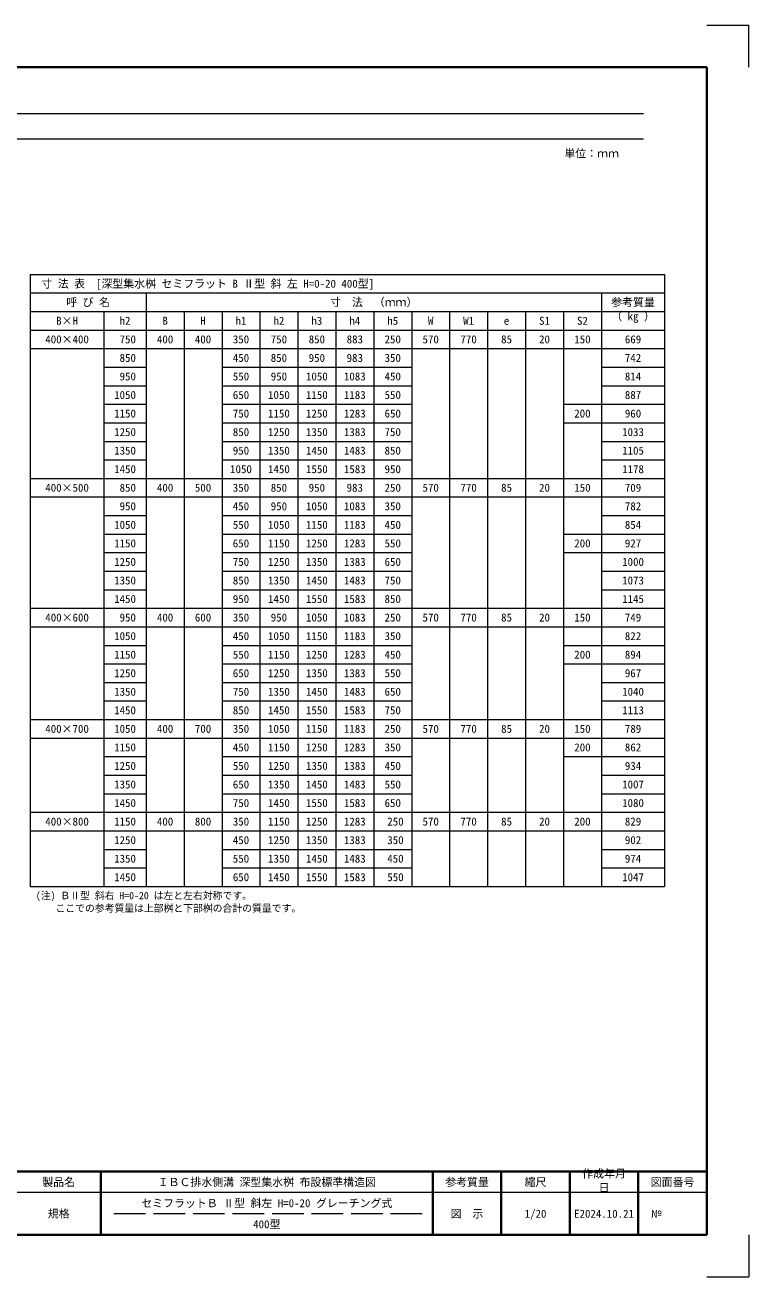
# Model space of a CAD drawing. Units: millimetres at full size; details may follow other scales. Extents: x 0 to 26200, y 7460 to 13400.
# Drawn here: x 22766 to 26200, y 7460 to 13400 of the extents above; entities that cross this region are included whole.
import ezdxf
from ezdxf.enums import TextEntityAlignment as Align

# ---------------------------------------------------------------- set-up
doc = ezdxf.new("R2010")
doc.units = ezdxf.units.MM
doc.header["$LTSCALE"] = 25
doc.linetypes.add('DASHED', pattern=[7.5, 6, -1.5])
for name, color, linetype, lineweight in [('Defpoints_3', 8, 'Continuous', 0), ('図枠', 7, 'Continuous', 5), ('寸法・材料表', 7, 'Continuous', 13)]:
    doc.layers.add(name, color=color, linetype=linetype, lineweight=lineweight)
doc.styles.add('ＭＳ ゴシック', font='')
doc.styles.get('ＭＳ ゴシック').set_extended_font_data('MS Gothic')

msp = doc.modelspace()

# ---------------------------------------------------------------- linework, layer by layer
at = {"layer": 'Defpoints_3', "color": 7, "lineweight": 13}
for p, q in [((26000, 13399.96), (26200, 13399.96)), ((26200, 13199.96), (26200, 13399.96)), ((26200, 7659.96), (26200, 7459.96)), ((26000, 7459.96), (26200, 7459.96))]:
    msp.add_line(p, q, dxfattribs=at)
at = {"layer": 'Defpoints_3'}
for p, q in [((22790, 12216.73), (25800, 12216.73)), ((22790, 12216.73), (22790, 12128.73)), ((25800, 12216.73), (25800, 12128.73)), ((25500, 12040.73), (25800, 12040.73)), ((22790, 11864.73), (23140, 11864.73)), ((23340, 11864.73), (23700, 11864.73)), ((24600, 11864.73), (25500, 11864.73)), ((25320, 11512.73), (25500, 11512.73)), ((22790, 11160.73), (23140, 11160.73)), ((23340, 11160.73), (23700, 11160.73)), ((24600, 11160.73), (25500, 11160.73)), ((25320, 10896.73), (25500, 10896.73)), ((22790, 10544.73), (23140, 10544.73)), ((23340, 10544.73), (23700, 10544.73)), ((24600, 10544.73), (25500, 10544.73)), ((25320, 10368.73), (25500, 10368.73)), ((22790, 10016.73), (23140, 10016.73)), ((23340, 10016.73), (23700, 10016.73)), ((24600, 10016.73), (25320, 10016.73)), ((25320, 9928.73), (25500, 9928.73)), ((22790, 9576.73), (23140, 9576.73)), ((23340, 9576.73), (23700, 9576.73)), ((24600, 9576.73), (25500, 9576.73))]:
    msp.add_line(p, q, dxfattribs=at)
at = {"layer": '図枠', "lineweight": 40}
for p, q in [((18200, 13199.96), (26000, 13199.96)), ((26000, 7659.96), (26000, 13199.96)), ((18200, 7959.96), (26000, 7959.96)), ((23125, 7659.96), (23125, 7959.96)), ((24700, 7659.96), (24700, 7959.96)), ((25025, 7659.96), (25025, 7959.96)), ((25350, 7659.96), (25350, 7959.96)), ((25675, 7659.96), (25675, 7959.96)), ((18200, 7659.96), (26000, 7659.96)), ((18200, 7659.96), (26000, 7659.96))]:
    msp.add_line(p, q, dxfattribs=at)
at = {"layer": '図枠', "lineweight": 13}
for p, q in [((18500, 12979.96), (25700, 12979.96)), ((18500, 12859.96), (25700, 12859.96)), ((26000, 7859.96), (22725, 7859.96))]:
    msp.add_line(p, q, dxfattribs=at)
at = {"layer": '図枠', "linetype": 'DASHED', "lineweight": 9}
msp.add_line((24650, 7759.96), (23175, 7759.96), dxfattribs=at)
at = {"layer": '寸法・材料表'}
for p, q in [((22790, 12128.73), (25800, 12128.73)), ((22790, 12128.73), (22790, 9312.73)), ((23340, 12128.73), (23340, 9312.73)), ((25500, 12128.73), (25500, 9312.73)), ((25800, 12128.73), (25800, 9312.73)), ((22790, 12040.73), (25500, 12040.73)), ((23140, 12040.73), (23140, 9312.73)), ((23520, 12040.73), (23520, 9312.73)), ((23700, 12040.73), (23700, 9312.73)), ((23880, 12040.73), (23880, 9312.73)), ((24060, 12040.73), (24060, 9312.73)), ((24240, 12040.73), (24240, 9312.73)), ((24420, 12040.73), (24420, 9312.73)), ((24600, 12040.73), (24600, 9312.73)), ((24780, 12040.73), (24780, 9312.73)), ((24960, 12040.73), (24960, 9312.73)), ((25140, 12040.73), (25140, 9312.73)), ((25320, 12040.73), (25320, 9312.73)), ((22790, 11952.73), (25800, 11952.73)), ((23140, 11864.73), (23340, 11864.73)), ((23700, 11864.73), (24600, 11864.73)), ((25500, 11864.73), (25800, 11864.73)), ((23140, 11776.73), (23340, 11776.73)), ((23700, 11776.73), (24600, 11776.73)), ((25500, 11776.73), (25800, 11776.73)), ((23140, 11688.73), (23340, 11688.73)), ((23700, 11688.73), (24600, 11688.73)), ((25500, 11688.73), (25800, 11688.73)), ((23140, 11600.73), (23340, 11600.73)), ((23700, 11600.73), (24600, 11600.73)), ((25320, 11600.73), (25800, 11600.73)), ((23140, 11512.73), (23340, 11512.73)), ((23700, 11512.73), (24600, 11512.73)), ((25500, 11512.73), (25800, 11512.73)), ((23140, 11424.73), (23340, 11424.73)), ((23700, 11424.73), (24600, 11424.73)), ((25500, 11424.73), (25800, 11424.73)), ((23140, 11336.73), (23340, 11336.73)), ((23700, 11336.73), (24600, 11336.73)), ((25500, 11336.73), (25800, 11336.73)), ((22790, 11248.73), (25800, 11248.73)), ((23140, 11160.73), (23340, 11160.73)), ((23700, 11160.73), (24600, 11160.73)), ((25500, 11160.73), (25800, 11160.73)), ((23140, 11072.73), (23340, 11072.73)), ((23700, 11072.73), (24600, 11072.73)), ((25500, 11072.73), (25800, 11072.73)), ((23140, 10984.73), (23340, 10984.73)), ((23700, 10984.73), (24600, 10984.73)), ((25320, 10984.73), (25800, 10984.73)), ((23140, 10896.73), (23340, 10896.73)), ((23700, 10896.73), (24600, 10896.73)), ((25500, 10896.73), (25800, 10896.73)), ((23140, 10808.73), (23340, 10808.73)), ((23700, 10808.73), (24600, 10808.73)), ((25500, 10808.73), (25800, 10808.73)), ((23140, 10720.73), (23340, 10720.73)), ((23700, 10720.73), (24600, 10720.73)), ((25500, 10720.73), (25800, 10720.73)), ((22790, 10632.73), (25800, 10632.73)), ((23140, 10544.73), (23340, 10544.73)), ((23700, 10544.73), (24600, 10544.73)), ((25500, 10544.73), (25800, 10544.73)), ((23140, 10456.73), (23340, 10456.73)), ((23700, 10456.73), (24600, 10456.73)), ((25320, 10456.73), (25800, 10456.73)), ((23140, 10368.73), (23340, 10368.73)), ((23700, 10368.73), (24600, 10368.73)), ((25500, 10368.73), (25800, 10368.73)), ((23140, 10280.73), (23340, 10280.73)), ((23700, 10280.73), (24600, 10280.73)), ((25500, 10280.73), (25800, 10280.73)), ((23140, 10192.73), (23340, 10192.73)), ((23700, 10192.73), (24600, 10192.73)), ((25500, 10192.73), (25800, 10192.73)), ((22790, 10104.73), (25800, 10104.73)), ((23140, 10016.73), (23340, 10016.73)), ((23700, 10016.73), (24600, 10016.73)), ((25320, 10016.73), (25800, 10016.73)), ((23140, 9928.73), (23340, 9928.73)), ((23700, 9928.73), (24600, 9928.73)), ((25500, 9928.73), (25800, 9928.73)), ((23140, 9840.73), (23340, 9840.73)), ((23700, 9840.73), (24600, 9840.73)), ((25500, 9840.73), (25800, 9840.73)), ((23140, 9752.73), (23340, 9752.73)), ((23700, 9752.73), (24600, 9752.73)), ((25500, 9752.73), (25800, 9752.73)), ((22790, 9664.73), (25800, 9664.73)), ((23140, 9576.73), (23340, 9576.73)), ((23700, 9576.73), (24600, 9576.73)), ((25500, 9576.73), (25800, 9576.73)), ((23140, 9488.73), (23340, 9488.73)), ((23700, 9488.73), (24600, 9488.73)), ((25500, 9488.73), (25800, 9488.73)), ((23140, 9400.73), (23340, 9400.73)), ((23700, 9400.73), (24600, 9400.73)), ((25500, 9400.73), (25800, 9400.73)), ((22790, 9312.73), (25800, 9312.73))]:
    msp.add_line(p, q, dxfattribs=at)

# ---------------------------------------------------------------- texts
at = {"layer": '図枠', "style": 'ＭＳ ゴシック'}
for s, p in [('単位：ｍｍ', (25453.73, 12790.63)), ('製品名', (22925, 7909.96)), ('ＩＢＣ排水側溝 深型集水桝 布設標準構造図', (23912.5, 7909.96)), ('参考質量', (24862.5, 7909.96)), ('縮尺', (25187.5, 7909.96)), ('図面番号', (25837.5, 7909.96)), ('規格', (22925, 7759.96)), ('セミフラットＢ Ⅱ型 斜左 H=0-20 グレーチング式', (23912.5, 7809.96)), ('図  示', (24862.5, 7759.96)), ('1/20', (25187.5, 7759.96)), ('400型', (23912.5, 7709.96)), ('E2024.10.21', (25512.5, 7759.96))]:
    msp.add_text(s, height=37.98, dxfattribs=at).set_placement(p, align=Align.MIDDLE_CENTER)
for s, p in [('作成年月', (25408.9, 7969.2)), ('日', (25486.6, 7902.53))]:
    msp.add_text(s, height=37.98, dxfattribs=at).set_placement(p, align=Align.TOP_LEFT)
msp.add_text('№', height=37.98, dxfattribs=at).set_placement((25734.35, 7759.96), align=Align.MIDDLE_LEFT)
at = {"layer": '寸法・材料表', "style": 'ＭＳ ゴシック'}
msp.add_text('\u3000寸 法 表\u3000[深型集水桝 セミフラット B Ⅱ型 斜 左 H=0-20 400型]', height=37.98, dxfattribs=at).set_placement((22791.2, 12172.73), align=Align.MIDDLE_LEFT)
for s, p in [('呼 び 名', (23065, 12084.73)), ('寸\u3000法\u3000（ｍｍ）', (24420, 12084.73)), ('参考質量', (25650, 12084.73)), ('B×H', (22965, 11996.73)), ('h2', (23240, 11996.73)), ('B', (23430, 11996.73)), ('H', (23610, 11996.73)), ('h1', (23790, 11996.73)), ('h2', (23970, 11996.73)), ('h3', (24150, 11996.73)), ('h4', (24330, 11996.73)), ('h5', (24510, 11996.73)), ('W', (24690, 11996.73)), ('W1', (24870, 11996.73)), ('e', (25050, 11996.73)), ('S1', (25230, 11996.73)), ('S2', (25410, 11996.73)), ('400×400', (22965, 11908.73)), (' 750', (23240, 11908.73)), ('400', (23430, 11908.73)), ('400', (23610, 11908.73)), ('350', (23790, 11908.73)), ('750', (23970, 11908.73)), ('850', (24150, 11908.73)), ('883', (24330, 11908.73)), ('250', (24510, 11908.73)), ('570', (24690, 11908.73)), ('770', (24870, 11908.73)), ('85', (25050, 11908.73)), ('20', (25230, 11908.73)), ('150', (25410, 11908.73)), ('669', (25650, 11908.73)), (' 850', (23240, 11820.73)), ('450', (23790, 11820.73)), ('850', (23970, 11820.73)), ('950', (24150, 11820.73)), ('983', (24330, 11820.73)), ('350', (24510, 11820.73)), ('742', (25650, 11820.73)), (' 950', (23240, 11732.73)), ('550', (23790, 11732.73)), ('950', (23970, 11732.73)), ('1050', (24150, 11732.73)), ('1083', (24330, 11732.73)), ('450', (24510, 11732.73)), ('814', (25650, 11732.73)), ('1050', (23240, 11644.73)), ('650', (23790, 11644.73)), ('1050', (23970, 11644.73)), ('1150', (24150, 11644.73)), ('1183', (24330, 11644.73)), ('550', (24510, 11644.73)), ('887', (25650, 11644.73)), ('1150', (23240, 11556.73)), ('750', (23790, 11556.73)), ('1150', (23970, 11556.73)), ('1250', (24150, 11556.73)), ('1283', (24330, 11556.73)), ('650', (24510, 11556.73)), ('200', (25410, 11556.73)), ('960', (25650, 11556.73)), ('1250', (23240, 11468.73)), ('850', (23790, 11468.73)), ('1250', (23970, 11468.73)), ('1350', (24150, 11468.73)), ('1383', (24330, 11468.73)), ('750', (24510, 11468.73)), ('1033', (25650, 11468.73)), ('1350', (23240, 11380.73)), ('950', (23790, 11380.73)), ('1350', (23970, 11380.73)), ('1450', (24150, 11380.73)), ('1483', (24330, 11380.73)), ('850', (24510, 11380.73)), ('1105', (25650, 11380.73)), ('1450', (23240, 11292.73)), ('1050', (23790, 11292.73)), ('1450', (23970, 11292.73)), ('1550', (24150, 11292.73)), ('1583', (24330, 11292.73)), ('950', (24510, 11292.73)), ('1178', (25650, 11292.73)), ('400×500', (22965, 11204.73)), (' 850', (23240, 11204.73)), ('400', (23430, 11204.73)), ('500', (23610, 11204.73)), ('350', (23790, 11204.73)), ('850', (23970, 11204.73)), ('950', (24150, 11204.73)), ('983', (24330, 11204.73)), ('250', (24510, 11204.73)), ('570', (24690, 11204.73)), ('770', (24870, 11204.73)), ('85', (25050, 11204.73)), ('20', (25230, 11204.73)), ('150', (25410, 11204.73)), ('709', (25650, 11204.73)), (' 950', (23240, 11116.73)), ('450', (23790, 11116.73)), ('950', (23970, 11116.73)), ('1050', (24150, 11116.73)), ('1083', (24330, 11116.73)), ('350', (24510, 11116.73)), ('782', (25650, 11116.73)), ('1050', (23240, 11028.73)), ('550', (23790, 11028.73)), ('1050', (23970, 11028.73)), ('1150', (24150, 11028.73)), ('1183', (24330, 11028.73)), ('450', (24510, 11028.73)), ('854', (25650, 11028.73)), ('1150', (23240, 10940.73)), ('650', (23790, 10940.73)), ('1150', (23970, 10940.73)), ('1250', (24150, 10940.73)), ('1283', (24330, 10940.73)), ('550', (24510, 10940.73)), ('200', (25410, 10940.73)), ('927', (25650, 10940.73)), ('1250', (23240, 10852.73)), ('750', (23790, 10852.73)), ('1250', (23970, 10852.73)), ('1350', (24150, 10852.73)), ('1383', (24330, 10852.73)), ('650', (24510, 10852.73)), ('1000', (25650, 10852.73)), ('1350', (23240, 10764.73)), ('850', (23790, 10764.73)), ('1350', (23970, 10764.73)), ('1450', (24150, 10764.73)), ('1483', (24330, 10764.73)), ('750', (24510, 10764.73)), ('1073', (25650, 10764.73)), ('1450', (23240, 10676.73)), ('950', (23790, 10676.73)), ('1450', (23970, 10676.73)), ('1550', (24150, 10676.73)), ('1583', (24330, 10676.73)), ('850', (24510, 10676.73)), ('1145', (25650, 10676.73)), ('400×600', (22965, 10588.73)), (' 950', (23240, 10588.73)), ('400', (23430, 10588.73)), ('600', (23610, 10588.73)), ('350', (23790, 10588.73)), ('950', (23970, 10588.73)), ('1050', (24150, 10588.73)), ('1083', (24330, 10588.73)), ('250', (24510, 10588.73)), ('570', (24690, 10588.73)), ('770', (24870, 10588.73)), ('85', (25050, 10588.73)), ('20', (25230, 10588.73)), ('150', (25410, 10588.73)), ('749', (25650, 10588.73)), ('1050', (23240, 10500.73)), ('450', (23790, 10500.73)), ('1050', (23970, 10500.73)), ('1150', (24150, 10500.73)), ('1183', (24330, 10500.73)), ('350', (24510, 10500.73)), ('822', (25650, 10500.73)), ('1150', (23240, 10412.73)), ('550', (23790, 10412.73)), ('1150', (23970, 10412.73)), ('1250', (24150, 10412.73)), ('1283', (24330, 10412.73)), ('450', (24510, 10412.73)), ('200', (25410, 10412.73)), ('894', (25650, 10412.73)), ('1250', (23240, 10324.73)), ('650', (23790, 10324.73)), ('1250', (23970, 10324.73)), ('1350', (24150, 10324.73)), ('1383', (24330, 10324.73)), ('550', (24510, 10324.73)), ('967', (25650, 10324.73)), ('1350', (23240, 10236.73)), ('750', (23790, 10236.73)), ('1350', (23970, 10236.73)), ('1450', (24150, 10236.73)), ('1483', (24330, 10236.73)), ('650', (24510, 10236.73)), ('1040', (25650, 10236.73)), ('1450', (23240, 10148.73)), ('850', (23790, 10148.73)), ('1450', (23970, 10148.73)), ('1550', (24150, 10148.73)), ('1583', (24330, 10148.73)), ('750', (24510, 10148.73)), ('1113', (25650, 10148.73)), ('400×700', (22965, 10060.73)), ('1050', (23240, 10060.73)), ('400', (23430, 10060.73)), ('700', (23610, 10060.73)), ('350', (23790, 10060.73)), ('1050', (23970, 10060.73)), ('1150', (24150, 10060.73)), ('1183', (24330, 10060.73)), ('250', (24510, 10060.73)), ('570', (24690, 10060.73)), ('770', (24870, 10060.73)), ('85', (25050, 10060.73)), ('20', (25230, 10060.73)), ('150', (25410, 10060.73)), ('789', (25650, 10060.73)), ('1150', (23240, 9972.73)), ('450', (23790, 9972.73)), ('1150', (23970, 9972.73)), ('1250', (24150, 9972.73)), ('1283', (24330, 9972.73)), ('350', (24510, 9972.73)), ('200', (25410, 9972.73)), ('862', (25650, 9972.73)), ('1250', (23240, 9884.73)), ('550', (23790, 9884.73)), ('1250', (23970, 9884.73)), ('1350', (24150, 9884.73)), ('1383', (24330, 9884.73)), ('450', (24510, 9884.73)), ('934', (25650, 9884.73)), ('1350', (23240, 9796.73)), ('650', (23790, 9796.73)), ('1350', (23970, 9796.73)), ('1450', (24150, 9796.73)), ('1483', (24330, 9796.73)), ('550', (24510, 9796.73)), ('1007', (25650, 9796.73)), ('1450', (23240, 9708.73)), ('750', (23790, 9708.73)), ('1450', (23970, 9708.73)), ('1550', (24150, 9708.73)), ('1583', (24330, 9708.73)), ('650', (24510, 9708.73)), ('1080', (25650, 9708.73)), ('400×800', (22965, 9620.73)), ('1150', (23240, 9620.73)), ('400', (23430, 9620.73)), ('800', (23610, 9620.73)), ('350', (23790, 9620.73)), ('1150', (23970, 9620.73)), ('1250', (24150, 9620.73)), ('1283', (24330, 9620.73)), (' 250', (24510, 9620.73)), ('570', (24690, 9620.73)), ('770', (24870, 9620.73)), ('85', (25050, 9620.73)), ('20', (25230, 9620.73)), ('200', (25410, 9620.73)), ('829', (25650, 9620.73)), ('1250', (23240, 9532.73)), ('450', (23790, 9532.73)), ('1250', (23970, 9532.73)), ('1350', (24150, 9532.73)), ('1383', (24330, 9532.73)), (' 350', (24510, 9532.73)), ('902', (25650, 9532.73)), ('1350', (23240, 9444.73)), ('550', (23790, 9444.73)), ('1350', (23970, 9444.73)), ('1450', (24150, 9444.73)), ('1483', (24330, 9444.73)), (' 450', (24510, 9444.73)), ('974', (25650, 9444.73)), ('1450', (23240, 9356.73)), ('650', (23790, 9356.73)), ('1450', (23970, 9356.73)), ('1550', (24150, 9356.73)), ('1583', (24330, 9356.73)), (' 550', (24510, 9356.73)), ('1047', (25650, 9356.73))]:
    msp.add_text(s, height=37.98, dxfattribs=at).set_placement(p, align=Align.MIDDLE_CENTER)
msp.add_text('（ kg ）', height=37.98, dxfattribs=at).set_placement((25650, 11987.73), align=Align.BOTTOM_CENTER)
for s, p in [('(注) ＢⅡ型 斜右 H=0-20 は左と左右対称です。', (22816.92, 9286.59)), ('    ここでの参考質量は上部桝と下部桝の合計の質量です。', (22816.92, 9226.59))]:
    msp.add_text(s, height=34.18, dxfattribs=at).set_placement(p, align=Align.TOP_LEFT)

doc.saveas('drawing.dxf')
